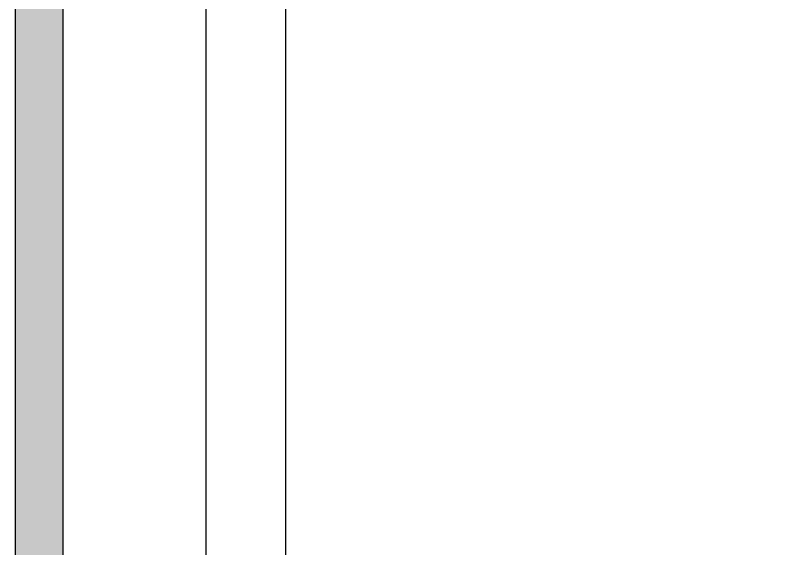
# Model space of a CAD drawing. Extents: x -9450 to 9450, y -6683 to 6682.
# Drawn here: x 7306 to 8375, y 3775 to 4528 of the extents above; entities that cross this region are included whole.
import ezdxf

# ---------------------------------------------------------------- set-up
doc = ezdxf.new("R2010")
doc.units = 0
doc.header["$MEASUREMENT"] = 0

# ---------------------------------------------------------------- blocks, each defined once
blk = doc.blocks.new('eet')
at = {"lineweight": 30}
for p, q in [((7305.6, 6329.8), (7305.6, -6329.8)), ((7373.5, -6329.8), (7373.5, 6329.8)), ((7575.5, -6329.8), (7575.5, 6329.8))]:
    blk.add_line(p, q, dxfattribs=at)
blk.add_lwpolyline([(7687.8, 5085.5), (9204.6, 5085.5), (9204.6, 1882), (7687.8, 1882)], close=True, dxfattribs=at)
blk.add_solid([(7305.6, -6329.8), (7373.5, -6329.8), (7305.6, 6666.5), (7373.5, 6666.5)], dxfattribs=at)

msp = doc.modelspace()

# ---------------------------------------------------------------- block references
msp.add_blockref('eet', (0, 0))

doc.saveas('drawing.dxf')
